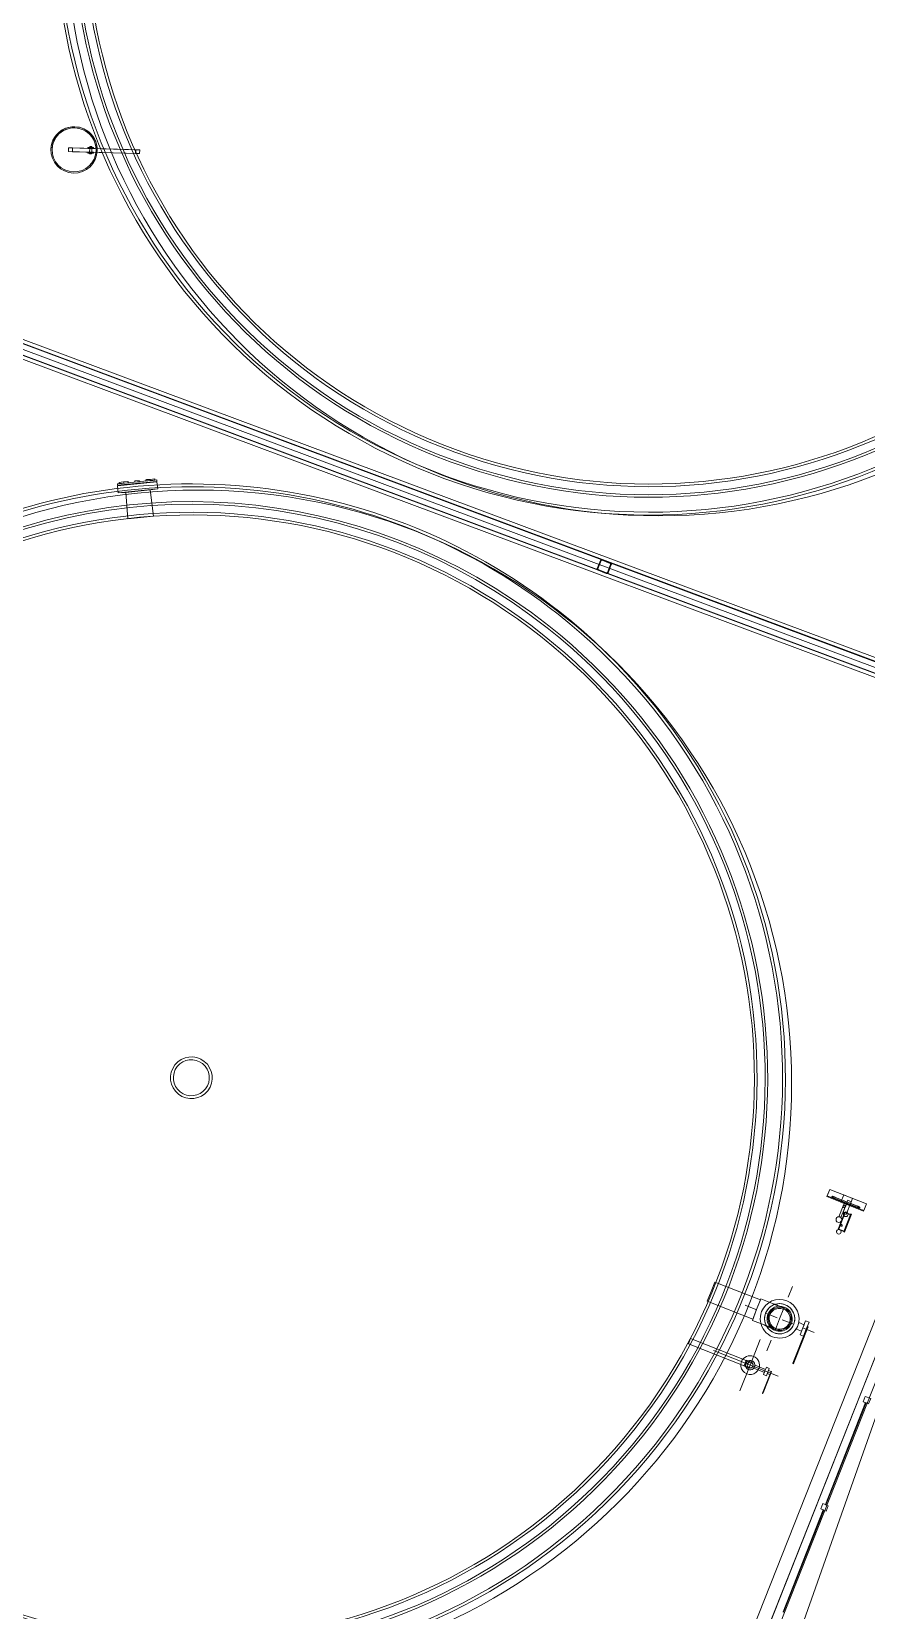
# Model space of a CAD drawing. Header units: metres. Extents: x -207 to 292, y -187 to 169.
# Drawn here: x -21.96 to -14.72, y -51.15 to -37.45 of the extents above; entities that cross this region are included whole.
import ezdxf

# ---------------------------------------------------------------- set-up
doc = ezdxf.new("R2010")
doc.units = ezdxf.units.M
doc.linetypes.add('Dash', pattern=[0.006, 0.003, -0.003])
for name, color, linetype, lineweight in [('A-GLAZ-CWMG', 7, 'Continuous', 9), ('C-TOPO', 7, 'Continuous', 9), ('C-TOPO-MINR', 7, 'Continuous', 9), ('CERCO INTERIOR', 7, 'Continuous', 9), ('EQUIPOS PIS', 7, 'Continuous', 9), ('P-PIPE', 7, 'Continuous', 9), ('P-PIPE-CNTR', 7, 'Continuous', 9), ('P-SANR-FIXT', 7, 'Continuous', 9), ('P-SANR-FIXT-HDLN', 7, 'Dash', 9), ('S-BEAM', 7, 'Continuous', 9), ('S-COLS', 7, 'Continuous', 9)]:
    doc.layers.add(name, color=color, linetype=linetype, lineweight=lineweight)
doc.layers.add('PR10-ARQ-PL-001-Emplazamiento-C-1_dwg', color=7, linetype='Continuous', lineweight=9, true_color=0x767676)

# ---------------------------------------------------------------- blocks, each defined once
blk = doc.blocks.new('M_Estanque-Terraza - M_Estanque-Terraza-2090154-PLANTA EMPLAZAMIENTO ACTUALIZADO')
at = {"layer": 'P-SANR-FIXT'}
for p, q in [((3.644, 3.699), (3.634, 3.691)), ((3.644, 3.699), (3.882, 3.453)), ((3.644, 3.699), (3.882, 3.453)), ((3.63, 3.597), (3.462, 3.441)), ((3.631, 3.688), (3.586, 3.645)), ((3.586, 3.645), (3.63, 3.597)), ((3.586, 3.645), (3.826, 3.397)), ((3.586, 3.645), (3.826, 3.397)), ((3.63, 3.597), (3.779, 3.443)), ((3.63, 3.597), (3.779, 3.443)), ((3.631, 3.688), (3.87, 3.441)), ((3.631, 3.688), (3.87, 3.441)), ((3.872, 3.444), (3.634, 3.691)), ((3.872, 3.444), (3.634, 3.691)), ((3.662, 3.696), (3.654, 3.689)), ((3.654, 3.689), (3.668, 3.674)), ((3.676, 3.682), (3.662, 3.696)), ((3.668, 3.674), (3.682, 3.66)), ((3.69, 3.668), (3.676, 3.682)), ((3.682, 3.66), (3.69, 3.668)), ((3.69, 3.668), (3.682, 3.66)), ((3.69, 3.668), (3.682, 3.66)), ((3.682, 3.66), (3.705, 3.635)), ((3.682, 3.66), (3.705, 3.635)), ((3.686, 3.656), (3.709, 3.631)), ((3.686, 3.656), (3.709, 3.631)), ((3.713, 3.643), (3.69, 3.668)), ((3.713, 3.643), (3.69, 3.668)), ((3.717, 3.639), (3.694, 3.663)), ((3.717, 3.639), (3.694, 3.663)), ((3.709, 3.631), (3.717, 3.639)), ((3.709, 3.631), (3.717, 3.639)), ((3.757, 3.598), (3.749, 3.591)), ((3.757, 3.598), (3.749, 3.591)), ((3.749, 3.591), (3.776, 3.562)), ((3.749, 3.591), (3.776, 3.562)), ((3.749, 3.591), (3.776, 3.562)), ((3.749, 3.591), (3.776, 3.562)), ((3.784, 3.569), (3.757, 3.598)), ((3.784, 3.569), (3.757, 3.598)), ((3.784, 3.569), (3.757, 3.598)), ((3.784, 3.569), (3.757, 3.598)), ((3.776, 3.562), (3.784, 3.569)), ((3.776, 3.562), (3.784, 3.569)), ((3.541, 3.362), (3.462, 3.441)), ((3.462, 3.441), (3.617, 3.281)), ((3.462, 3.441), (3.617, 3.281)), ((3.617, 3.281), (3.779, 3.443)), ((3.779, 3.443), (3.826, 3.397)), ((3.824, 3.529), (3.816, 3.521)), ((3.824, 3.529), (3.816, 3.521)), ((3.816, 3.521), (3.839, 3.497)), ((3.816, 3.521), (3.839, 3.497)), ((3.82, 3.517), (3.843, 3.492)), ((3.82, 3.517), (3.843, 3.492)), ((3.847, 3.504), (3.824, 3.529)), ((3.847, 3.504), (3.824, 3.529)), ((3.826, 3.397), (3.87, 3.441)), ((3.851, 3.5), (3.828, 3.525)), ((3.851, 3.5), (3.828, 3.525)), ((3.851, 3.5), (3.843, 3.492)), ((3.843, 3.492), (3.851, 3.5)), ((3.843, 3.492), (3.851, 3.5)), ((3.843, 3.492), (3.857, 3.478)), ((3.865, 3.486), (3.851, 3.5)), ((3.857, 3.478), (3.871, 3.464)), ((3.879, 3.471), (3.865, 3.486)), ((3.871, 3.464), (3.879, 3.471)), ((3.872, 3.444), (3.882, 3.453)), ((3.617, 3.281), (3.541, 3.362))]:
    blk.add_line(p, q, dxfattribs=at)
for radius, start, end in [(5.152, 0, 136.1362), (5.152, 0, 136.1362), (5.127, 0, 136.1195), (5.127, 0, 136.1195), (4.998, 0, 136.0307), (4.976, 360, 136.0144), (4.906, 0, 180), (4.883, 0, 180), (0.181, 360, 180), (0.181, 0, 180), (0.156, 0, 180), (0.156, 0, 180), (5.152, 180, 360), (5.152, 180, 360), (5.127, 180, 0), (5.127, 180, 0), (4.998, 180, 0), (4.976, 180, 0), (4.906, 180, 360), (4.883, 180, 360), (0.181, 180, 360), (0.181, 180, 0), (0.156, 180, 0), (0.156, 180, 0)]:
    blk.add_arc((0, 0), radius, start, end, dxfattribs=at)
blk = doc.blocks.new('Circular Mullion - 5mm-2127248-PLANTA EMPLAZAMIENTO ACTUALIZADO')
at = {"layer": 'A-GLAZ-CWMG'}
for p, q in [((-107.648, -45.397), (-107.997, -46.28)), ((-107.646, -45.398), (-107.995, -46.281)), ((-107.995, -46.281), (-107.646, -45.398)), ((-107.993, -46.282), (-107.643, -45.399)), ((-107.646, -45.398), (-107.648, -45.397)), ((-107.643, -45.399), (-107.646, -45.398)), ((-107.997, -46.28), (-107.995, -46.281)), ((-107.995, -46.281), (-107.993, -46.282))]:
    blk.add_line(p, q, dxfattribs=at)
blk = doc.blocks.new('Rectangular Mullion - 50 x 50 mm-2128568-PLANTA EMPLAZAMIENTO ACTUALIZADO')
at = {"layer": 'A-GLAZ-CWMG'}
for p, q in [((0.025, 0.025), (-0.025, 0.025)), ((-0.025, 0.025), (-0.025, -0.025)), ((0.025, -0.025), (0.025, 0.025)), ((-0.025, -0.025), (0.025, -0.025))]:
    blk.add_line(p, q, dxfattribs=at)
blk = doc.blocks.new('Rectangular Mullion - 50 x 50 mm-2128569-PLANTA EMPLAZAMIENTO ACTUALIZADO')
at = {"layer": 'A-GLAZ-CWMG'}
for p, q in [((-0.025, -0.025), (-0.025, 0.025)), ((-0.025, 0.025), (0.025, 0.025)), ((0.025, 0.025), (0.025, -0.025)), ((0.025, -0.025), (-0.025, -0.025))]:
    blk.add_line(p, q, dxfattribs=at)
blk = doc.blocks.new('M_Tuberia Exterior 01 - M_Tuberia Exterior 01-2160598-PLANTA EMPLAZAMIENTO ACTUALIZADO')
at = {"layer": 'P-SANR-FIXT'}
for p, q in [((-0.013, 0.016), (-0.049, 0.016)), ((-0.049, 0.016), (-0.049, -0.016)), ((-0.049, 0.016), (0.534, 0.016)), ((-0.013, -0.016), (-0.013, 0.016)), ((0.569, 0.016), (-0.013, 0.016)), ((0.119, 0.016), (0.119, 0.025)), ((0.119, 0.025), (0.169, 0.025)), ((0.169, 0.025), (0.119, 0.025)), ((0.119, 0.025), (0.119, 0.016)), ((0.169, 0.016), (0.119, 0.016)), ((0.119, 0.016), (0.169, 0.016)), ((0.135, 0.034), (0.135, 0.025)), ((0.153, 0.034), (0.135, 0.034)), ((0.153, 0.034), (0.135, 0.034)), ((0.153, 0.025), (0.135, 0.025)), ((0.153, 0.025), (0.135, 0.025)), ((0.135, 0.016), (0.135, -0.016)), ((0.135, 0.016), (0.153, 0.016)), ((0.135, 0.016), (0.153, 0.016)), ((0.153, 0.025), (0.153, 0.034)), ((0.153, -0.016), (0.153, 0.016)), ((0.169, 0.025), (0.169, 0.016)), ((0.169, 0.016), (0.169, 0.025)), ((0.534, -0.016), (0.534, 0.016)), ((0.534, 0.016), (0.569, 0.016)), ((0.569, 0.016), (0.569, -0.016)), ((-0.049, -0.016), (-0.013, -0.016)), ((-0.049, -0.016), (0.534, -0.016)), ((-0.013, -0.016), (0.569, -0.016)), ((0.119, -0.016), (0.169, -0.016)), ((0.119, -0.025), (0.119, -0.016)), ((0.119, -0.016), (0.119, -0.025)), ((0.169, -0.016), (0.119, -0.016)), ((0.169, -0.025), (0.119, -0.025)), ((0.119, -0.025), (0.169, -0.025)), ((0.153, -0.016), (0.135, -0.016)), ((0.153, -0.016), (0.135, -0.016)), ((0.135, -0.025), (0.135, -0.031)), ((0.135, -0.025), (0.153, -0.025)), ((0.135, -0.025), (0.153, -0.025)), ((0.135, -0.031), (0.153, -0.031)), ((0.135, -0.031), (0.153, -0.031)), ((0.153, -0.031), (0.153, -0.025)), ((0.169, -0.016), (0.169, -0.025)), ((0.169, -0.025), (0.169, -0.016)), ((0.569, -0.016), (0.534, -0.016))]:
    blk.add_line(p, q, dxfattribs=at)
for radius, start, end in [(0.201, 0, 180), (0.201, 360, 180), (0.191, 360, 180), (0.191, 0, 180), (0.201, 180, 0), (0.201, 180, 360), (0.191, 180, 360), (0.191, 180, 0)]:
    blk.add_arc((0, 0), radius, start, end, dxfattribs=at)
blk = doc.blocks.new('M_Tuberia Alimentación-01 - M_Tuberia Alimentación-01-2152466-PLANTA EMPLAZAMIENTO ACTUALIZADO')
at = {"layer": 'P-SANR-FIXT'}
for p, q in [((-0.248, 0.32), (-0.255, 0.32)), ((-0.255, 0.32), (-0.255, 0.296)), ((-0.255, 0.012), (-0.255, 0.317)), ((-0.248, 0.317), (-0.255, 0.317)), ((-0.255, 0.296), (-0.255, -0.02)), ((-0.248, 0.296), (-0.248, 0.32)), ((-0.248, 0.317), (-0.248, 0.012)), ((-0.248, -0.02), (-0.248, 0.296)), ((-0.255, 0.012), (-0.255, -0.025)), ((-0.255, 0.012), (-0.248, 0.012)), ((-0.216, 0.065), (-0.248, 0.065)), ((-0.248, 0), (-0.248, 0.065)), ((-0.248, -0.025), (-0.248, 0.012)), ((-0.248, -0.065), (-0.248, 0)), ((-0.216, 0.065), (-0.216, 0)), ((-0.168, 0.03), (-0.216, 0.03)), ((-0.216, 0), (-0.216, 0.03)), ((-0.216, 0), (-0.216, -0.065)), ((-0.168, 0.03), (-0.168, 0)), ((-0.168, 0), (-0.168, -0.03)), ((0.215, 0.1), (0.106, 0.1)), ((0.215, 0), (0.215, 0.1)), ((0.639, 0.09), (0.215, 0.09)), ((0.215, 0), (0.215, 0.09)), ((0.215, -0.1), (0.215, 0)), ((0.215, -0.09), (0.215, 0)), ((0.639, 0.09), (0.639, 0)), ((0.639, 0), (0.639, -0.09)), ((-0.255, -0.02), (-0.248, -0.02)), ((-0.255, -0.025), (-0.248, -0.025)), ((-0.248, -0.065), (-0.216, -0.065)), ((-0.216, -0.03), (-0.216, 0)), ((-0.216, -0.03), (-0.168, -0.03)), ((0.106, -0.1), (0.215, -0.1)), ((0.215, -0.09), (0.639, -0.09))]:
    blk.add_line(p, q, dxfattribs=at)
at = {"layer": 'P-SANR-FIXT', "flags": 128}
for points in [[(0.106, 0.1), (0.102, 0.1), (0.097, 0.1), (0.093, 0.1), (0.089, 0.1), (0.085, 0.1), (0.081, 0.1), (0.077, 0.1), (0.073, 0.1), (0.069, 0.1), (0.065, 0.1), (0.061, 0.1), (0.057, 0.1), (0.053, 0.1), (0.05, 0.1), (0.046, 0.1), (0.043, 0.1), (0.039, 0.1), (0.036, 0.1), (0.033, 0.1), (0.03, 0.1), (0.027, 0.1), (0.024, 0.1), (0.022, 0.1), (0.019, 0.1), (0.017, 0.1), (0.015, 0.1), (0.012, 0.1), (0.011, 0.1), (0.009, 0.1), (0.007, 0.1), (0.006, 0.1), (0.004, 0.1), (0.003, 0.1), (0.002, 0.1), (0.002, 0.1), (0.001, 0.1), (0, 0.1), (0, 0.1), (0, 0.1)], [(0, -0.1), (0, -0.1), (0, -0.1), (0.001, -0.1), (0.001, -0.1), (0.002, -0.1), (0.003, -0.1), (0.004, -0.1), (0.005, -0.1), (0.007, -0.1), (0.008, -0.1), (0.01, -0.1), (0.012, -0.1), (0.014, -0.1), (0.016, -0.1), (0.018, -0.1), (0.021, -0.1), (0.024, -0.1), (0.026, -0.1), (0.029, -0.1), (0.032, -0.1), (0.035, -0.1), (0.038, -0.1), (0.042, -0.1), (0.045, -0.1), (0.049, -0.1), (0.052, -0.1), (0.056, -0.1), (0.06, -0.1), (0.064, -0.1), (0.068, -0.1), (0.071, -0.1), (0.076, -0.1), (0.08, -0.1), (0.084, -0.1), (0.088, -0.1), (0.092, -0.1), (0.096, -0.1), (0.101, -0.1), (0.105, -0.1), (0.106, -0.1)]]:
    blk.add_lwpolyline(points, dxfattribs=at)
at = {"layer": 'P-SANR-FIXT'}
for radius, start, end in [(0.168, 360, 180), (0.168, 360, 180), (0.168, 360, 180), (0.168, 360, 180), (0.168, 360, 180), (0.168, 360, 180), (0.168, 180, 360), (0.168, 180, 360), (0.168, 180, 360), (0.168, 180, 360), (0.168, 180, 360), (0.168, 180, 360), (0.131, 0, 180), (0.131, 360, 180), (0.131, 360, 180), (0.131, 360, 180), (0.131, 180, 0), (0.131, 180, 360), (0.131, 180, 360), (0.131, 180, 360), (0.109, 360, 180), (0.109, 360, 180), (0.109, 360, 180), (0.109, 360, 180), (0.109, 180, 360), (0.109, 180, 360), (0.109, 180, 360), (0.109, 180, 360), (0.1, 0, 180), (0.1, 180, 0), (0.091, 0, 180), (0.091, 0, 180), (0.091, 0, 180), (0.091, 0, 180), (0.091, 180, 0), (0.091, 180, 0), (0.091, 180, 0), (0.091, 180, 0)]:
    blk.add_arc((0, 0), radius, start, end, dxfattribs=at)
at = {"layer": 'P-SANR-FIXT-HDLN'}
for p, q in [((0, 0), (0, 0.301)), ((-0.322, 0), (0, 0)), ((0.322, 0), (0, 0)), ((0, 0), (0, -0.301))]:
    blk.add_line(p, q, dxfattribs=at)
blk = doc.blocks.new('M_Tuberia Alimentación-02 - M_Tuberia Alimentación-02-2155587-PLANTA EMPLAZAMIENTO ACTUALIZADO')
at = {"layer": 'P-SANR-FIXT'}
for p, q in [((-0.19, 0.19), (-0.193, 0.19)), ((-0.193, 0.19), (-0.193, 0.186)), ((-0.193, 0.19), (-0.193, 0.183)), ((-0.193, 0), (-0.193, 0.186)), ((-0.193, 0.183), (-0.193, -0.006)), ((-0.193, 0.183), (-0.19, 0.183)), ((-0.19, 0.183), (-0.19, 0.19)), ((-0.19, 0.186), (-0.19, 0.19)), ((-0.19, 0.186), (-0.19, 0)), ((-0.19, -0.006), (-0.19, 0.183)), ((0, 0), (0, 0.239)), ((-0.193, 0), (-0.193, -0.014)), ((-0.193, 0), (-0.19, 0)), ((-0.165, 0.014), (-0.19, 0.014)), ((-0.19, 0.014), (-0.19, 0)), ((-0.19, -0.014), (-0.19, 0)), ((-0.19, 0), (-0.19, -0.014)), ((-0.138, 0.034), (-0.165, 0.034)), ((-0.165, 0), (-0.165, 0.034)), ((-0.165, 0), (-0.165, 0.014)), ((-0.165, -0.014), (-0.165, 0)), ((-0.165, -0.034), (-0.165, 0)), ((-0.138, 0), (-0.138, 0.034)), ((-0.041, 0.014), (-0.138, 0.014)), ((-0.138, 0), (-0.138, 0.014)), ((-0.138, -0.034), (-0.138, 0)), ((-0.138, -0.014), (-0.138, 0)), ((-0.041, 0), (-0.041, 0.014)), ((-0.041, -0.014), (-0.041, 0)), ((0.047, 0.026), (0.042, 0.026)), ((0.047, 0), (0.047, 0.026)), ((0.566, 0.025), (0.047, 0.025)), ((0.047, 0), (0.047, 0.025)), ((0.047, -0.026), (0.047, 0)), ((0.566, 0), (0.566, 0.025)), ((-0.262, 0), (0.341, 0)), ((-0.193, -0.006), (-0.19, -0.006)), ((-0.193, -0.014), (-0.19, -0.014)), ((-0.19, -0.014), (-0.165, -0.014)), ((-0.165, -0.034), (-0.138, -0.034)), ((-0.138, -0.014), (-0.041, -0.014)), ((0, 0), (0, -0.239)), ((0.042, -0.026), (0.047, -0.026)), ((0.047, -0.025), (0.047, 0)), ((0.047, -0.025), (0.566, -0.025)), ((0.566, -0.025), (0.566, 0))]:
    blk.add_line(p, q, dxfattribs=at)
at = {"layer": 'P-SANR-FIXT', "flags": 128}
for points in [[(0.042, 0.026), (0.04, 0.026), (0.039, 0.026), (0.037, 0.026), (0.035, 0.026), (0.034, 0.026), (0.032, 0.026), (0.03, 0.026), (0.029, 0.026), (0.027, 0.026), (0.026, 0.026), (0.024, 0.026), (0.023, 0.026), (0.021, 0.026), (0.02, 0.026), (0.018, 0.026), (0.017, 0.026), (0.016, 0.026), (0.014, 0.026), (0.013, 0.026), (0.012, 0.026), (0.011, 0.026), (0.01, 0.026), (0.009, 0.026), (0.008, 0.026), (0.007, 0.026), (0.006, 0.026), (0.005, 0.026), (0.004, 0.026), (0.004, 0.026), (0.003, 0.026), (0.002, 0.026), (0.002, 0.026), (0.001, 0.026), (0.001, 0.026), (0.001, 0.026), (0, 0.026), (0, 0.026), (0, 0.026), (0, 0.026)], [(0, -0.026), (0, -0.026), (0, -0.026), (0, -0.026), (0.001, -0.026), (0.001, -0.026), (0.001, -0.026), (0.002, -0.026), (0.002, -0.026), (0.003, -0.026), (0.003, -0.026), (0.004, -0.026), (0.005, -0.026), (0.006, -0.026), (0.006, -0.026), (0.007, -0.026), (0.008, -0.026), (0.009, -0.026), (0.01, -0.026), (0.012, -0.026), (0.013, -0.026), (0.014, -0.026), (0.015, -0.026), (0.017, -0.026), (0.018, -0.026), (0.019, -0.026), (0.021, -0.026), (0.022, -0.026), (0.024, -0.026), (0.025, -0.026), (0.027, -0.026), (0.028, -0.026), (0.03, -0.026), (0.032, -0.026), (0.033, -0.026), (0.035, -0.026), (0.037, -0.026), (0.038, -0.026), (0.04, -0.026), (0.042, -0.026), (0.042, -0.026)]]:
    blk.add_lwpolyline(points, dxfattribs=at)
at = {"layer": 'P-SANR-FIXT'}
for radius, start, end in [(0.0814, 360, 180), (0.0814, 360, 180), (0.0814, 360, 180), (0.0814, 360, 180), (0.0814, 180, 360), (0.0814, 180, 360), (0.0814, 180, 360), (0.0814, 180, 360), (0.0411, 0, 180), (0.0411, 360, 180), (0.0411, 360, 180), (0.0411, 360, 180), (0.0411, 360, 180), (0.0411, 360, 180), (0.0411, 180, 0), (0.0411, 180, 360), (0.0411, 180, 360), (0.0411, 180, 360), (0.0411, 180, 360), (0.0411, 180, 360), (0.0264, 0, 180), (0.0264, 180, 0), (0.025, 0, 180), (0.025, 360, 180), (0.025, 180, 0), (0.025, 180, 360)]:
    blk.add_arc((0, 0), radius, start, end, dxfattribs=at)
blk = doc.blocks.new('M_Tuberia Control-01 - M_Tuberia Control-01-2159111-PLANTA EMPLAZAMIENTO ACTUALIZADO')
at = {"layer": 'P-SANR-FIXT'}
for p, q in [((0.153, 0.171), (0.148, 0.171)), ((0.148, 0.171), (0.214, 0.171)), ((0.148, 0.171), (0.148, -0.171)), ((0.148, 0.171), (0.148, -0.171)), ((0.214, 0.171), (0.153, 0.171)), ((0.153, 0.171), (0.153, -0.171)), ((0.153, 0.171), (0.153, -0.171)), ((0.214, -0.171), (0.214, 0.171)), ((0.214, 0.171), (0.214, -0.171)), ((0.124, 0.01), (0.023, 0.01)), ((0.124, 0.01), (0.023, 0.01)), ((0.148, 0.009), (0.129, 0.009)), ((0.214, 0.04), (0.148, 0.04)), ((0.148, 0.04), (0.214, 0.04)), ((0.148, 0.04), (0.148, -0.042)), ((0.148, 0.04), (0.148, -0.042)), ((0.148, -0.001), (0.148, 0.009)), ((0.157, 0.123), (0.157, -0.122)), ((0.157, 0.099), (0.157, -0.099)), ((0.167, -0.122), (0.167, 0.123)), ((0.168, -0.099), (0.168, 0.099)), ((0.214, -0.042), (0.214, 0.04)), ((0.214, 0.04), (0.214, -0.042)), ((0.084, -0.078), (-0.084, -0.078)), ((-0.084, -0.078), (0.084, -0.078)), ((-0.084, -0.078), (-0.084, -0.084)), ((-0.084, -0.078), (-0.084, -0.084)), ((0.084, -0.084), (-0.084, -0.084)), ((-0.084, -0.084), (0.084, -0.084)), ((-0.079, -0.025), (0.079, -0.025)), ((0.079, -0.025), (-0.079, -0.025)), ((-0.079, -0.078), (-0.079, -0.025)), ((-0.079, -0.025), (-0.079, -0.078)), ((-0.079, -0.078), (0.079, -0.078)), ((0.079, -0.078), (-0.079, -0.078)), ((-0.077, -0.029), (0.077, -0.029)), ((0.077, -0.029), (-0.077, -0.029)), ((-0.077, -0.029), (-0.077, -0.078)), ((-0.077, -0.078), (-0.077, -0.029)), ((0.077, -0.078), (-0.077, -0.078)), ((-0.077, -0.078), (0.077, -0.078)), ((0.023, -0.01), (0.124, -0.01)), ((0.023, -0.01), (0.124, -0.01)), ((0.184, -0.01), (0.065, -0.01)), ((0.065, -0.01), (0.184, -0.01)), ((0.065, -0.01), (0.065, -0.042)), ((0.065, -0.01), (0.065, -0.042)), ((0.184, -0.042), (0.065, -0.042)), ((0.065, -0.042), (0.184, -0.042)), ((0.077, -0.078), (0.077, -0.029)), ((0.077, -0.078), (0.077, -0.029)), ((0.079, -0.025), (0.079, -0.078)), ((0.079, -0.025), (0.079, -0.078)), ((0.084, -0.084), (0.084, -0.078)), ((0.084, -0.078), (0.084, -0.084)), ((0.124, -0.01), (0.124, -0.011)), ((0.124, -0.011), (0.148, -0.011)), ((0.148, -0.011), (0.148, -0.001)), ((0.214, -0.042), (0.148, -0.042)), ((0.148, -0.042), (0.214, -0.042)), ((0.184, -0.042), (0.184, -0.01)), ((0.184, -0.01), (0.184, -0.042)), ((0.214, -0.171), (0.148, -0.171)), ((0.148, -0.171), (0.153, -0.171)), ((0.153, -0.171), (0.214, -0.171))]:
    blk.add_line(p, q, dxfattribs=at)
at = {"layer": 'P-SANR-FIXT', "flags": 128}
for points in [[(0.157, 0.124), (0.157, 0.124), (0.157, 0.124), (0.157, 0.124), (0.157, 0.124), (0.157, 0.124), (0.157, 0.124), (0.157, 0.123), (0.157, 0.123), (0.157, 0.123), (0.157, 0.122), (0.157, 0.122), (0.157, 0.121), (0.157, 0.121), (0.157, 0.12), (0.157, 0.12), (0.157, 0.119), (0.157, 0.119), (0.157, 0.118), (0.157, 0.117), (0.157, 0.117), (0.157, 0.116), (0.157, 0.115), (0.157, 0.114), (0.157, 0.114), (0.157, 0.113), (0.157, 0.112), (0.157, 0.111), (0.157, 0.11), (0.157, 0.109), (0.157, 0.108), (0.157, 0.107), (0.157, 0.106), (0.157, 0.105), (0.157, 0.105), (0.157, 0.104), (0.157, 0.103), (0.157, 0.102), (0.157, 0.101), (0.157, 0.1), (0.157, 0.099)], [(0.168, 0.099), (0.168, 0.1), (0.168, 0.101), (0.168, 0.102), (0.168, 0.103), (0.168, 0.104), (0.168, 0.105), (0.168, 0.106), (0.168, 0.107), (0.168, 0.108), (0.168, 0.109), (0.168, 0.11), (0.168, 0.111), (0.168, 0.112), (0.168, 0.113), (0.168, 0.113), (0.168, 0.114), (0.168, 0.115), (0.168, 0.116), (0.168, 0.116), (0.168, 0.117), (0.168, 0.118), (0.168, 0.119), (0.168, 0.119), (0.168, 0.12), (0.168, 0.12), (0.168, 0.121), (0.168, 0.121), (0.168, 0.122), (0.168, 0.122), (0.168, 0.123), (0.168, 0.123), (0.168, 0.123), (0.168, 0.123), (0.168, 0.124), (0.168, 0.124), (0.168, 0.124), (0.168, 0.124), (0.168, 0.124), (0.168, 0.124)], [(0.157, -0.099), (0.157, -0.1), (0.157, -0.101), (0.157, -0.102), (0.157, -0.103), (0.157, -0.104), (0.157, -0.105), (0.157, -0.106), (0.157, -0.107), (0.157, -0.108), (0.157, -0.109), (0.157, -0.11), (0.157, -0.111), (0.157, -0.111), (0.157, -0.112), (0.157, -0.113), (0.157, -0.114), (0.157, -0.115), (0.157, -0.115), (0.157, -0.116), (0.157, -0.117), (0.157, -0.118), (0.157, -0.118), (0.157, -0.119), (0.157, -0.119), (0.157, -0.12), (0.157, -0.121), (0.157, -0.121), (0.157, -0.122), (0.157, -0.122), (0.157, -0.122), (0.157, -0.123), (0.157, -0.123), (0.157, -0.123), (0.157, -0.123), (0.157, -0.124), (0.157, -0.124), (0.157, -0.124), (0.157, -0.124), (0.157, -0.124)], [(0.168, -0.124), (0.168, -0.124), (0.168, -0.124), (0.168, -0.124), (0.168, -0.124), (0.168, -0.124), (0.168, -0.123), (0.168, -0.123), (0.168, -0.123), (0.168, -0.122), (0.168, -0.122), (0.168, -0.122), (0.168, -0.121), (0.168, -0.121), (0.168, -0.12), (0.168, -0.12), (0.168, -0.119), (0.168, -0.118), (0.168, -0.118), (0.168, -0.117), (0.168, -0.116), (0.168, -0.116), (0.168, -0.115), (0.168, -0.114), (0.168, -0.113), (0.168, -0.113), (0.168, -0.112), (0.168, -0.111), (0.168, -0.11), (0.168, -0.109), (0.168, -0.108), (0.168, -0.107), (0.168, -0.106), (0.168, -0.105), (0.168, -0.104), (0.168, -0.103), (0.168, -0.102), (0.168, -0.101), (0.168, -0.1), (0.168, -0.099), (0.168, -0.099)]]:
    blk.add_lwpolyline(points, dxfattribs=at)
at = {"layer": 'P-SANR-FIXT'}
for centre, radius, start, end in [((0, 0), 0.025, 360, 180), ((0, 0), 0.025, 0, 180), ((0, 0), 0.025, 180, 360), ((0.124, 0), 0.01, 360, 180), ((0.124, 0), 0.01, 0, 180), ((0.124, 0), 0.01, 180, 360), ((0.124, 0), 0.01, 180, 360), ((0.163, 0.124), 0.00518, 90, 270), ((0.163, 0.124), 0.00518, 270, 90), ((-0.099, -0.038), 0.02, 0, 180), ((-0.099, -0.038), 0.02, 0, 180), ((-0.099, -0.038), 0.02, 180, 0), ((-0.099, -0.038), 0.02, 180, 360), ((-0.039, -0.038), 0.0075, 360, 180), ((-0.039, -0.038), 0.0075, 0, 180), ((-0.039, -0.038), 0.0075, 180, 360), ((-0.039, -0.038), 0.0075, 180, 360), ((0, 0), 0.025, 180, 360), ((0.065, -0.038), 0.02, 360, 180), ((0.065, -0.038), 0.02, 0, 180), ((0.065, -0.038), 0.02, 180, 360), ((0.065, -0.038), 0.02, 180, 360), ((0.163, -0.124), 0.00518, 90, 270), ((0.163, -0.124), 0.00518, 270, 90)]:
    blk.add_arc(centre, radius, start, end, dxfattribs=at)
for points, knots in [([(0.025, 0), (0.025, 0.001), (0.025, 0.002), (0.025, 0.005), (0.024, 0.007), (0.023, 0.009), (0.023, 0.009), (0.023, 0.01), (0.023, 0.01), (0.023, 0.01), (0.023, 0.01)], [0, 0, 0, 0, 0.142857, 0.285714, 0.571429, 0.678571, 0.785714, 0.839286, 0.892857, 1, 1, 1, 1]), ([(0.023, 0.01), (0.023, 0.01), (0.023, 0.01), (0.023, 0.009), (0.024, 0.007), (0.025, 0.003), (0.025, 0.001), (0.025, 0)], [0, 0, 0, 0, 0.142857, 0.285714, 0.571429, 0.785714, 1, 1, 1, 1]), ([(0.025, 0), (0.025, 0.001), (0.025, 0.002), (0.025, 0.005), (0.024, 0.007), (0.023, 0.009), (0.023, 0.009), (0.023, 0.01), (0.023, 0.01), (0.023, 0.01), (0.023, 0.01)], [0, 0, 0, 0, 0.142857, 0.285714, 0.571429, 0.678571, 0.785714, 0.839286, 0.892857, 1, 1, 1, 1]), ([(0.023, 0.01), (0.023, 0.01), (0.023, 0.01), (0.023, 0.009), (0.024, 0.007), (0.025, 0.003), (0.025, 0.001), (0.025, 0)], [0, 0, 0, 0, 0.142857, 0.285714, 0.571429, 0.785714, 1, 1, 1, 1]), ([(0.114, 0), (0.114, 0), (0.114, 0.001), (0.115, 0.002), (0.115, 0.003), (0.115, 0.003), (0.115, 0.004), (0.115, 0.004), (0.116, 0.005), (0.116, 0.006), (0.116, 0.006), (0.117, 0.006), (0.117, 0.007), (0.117, 0.007), (0.118, 0.008), (0.119, 0.008), (0.119, 0.009), (0.12, 0.009), (0.121, 0.009), (0.122, 0.01), (0.124, 0.01), (0.124, 0.01)], [0, 0, 0, 0, 0.071429, 0.107143, 0.142857, 0.178571, 0.214286, 0.25, 0.285714, 0.321429, 0.357143, 0.392857, 0.428571, 0.464286, 0.5, 0.571429, 0.607143, 0.642857, 0.714286, 0.857143, 1, 1, 1, 1]), ([(0.124, 0.01), (0.124, 0.01), (0.122, 0.01), (0.121, 0.009), (0.12, 0.009), (0.119, 0.009), (0.119, 0.008), (0.118, 0.008), (0.118, 0.008), (0.117, 0.007), (0.117, 0.007), (0.117, 0.006), (0.116, 0.006), (0.116, 0.006), (0.116, 0.005), (0.115, 0.004), (0.115, 0.004), (0.115, 0.003), (0.115, 0.003), (0.115, 0.002), (0.114, 0.001), (0.114, 0), (0.114, 0)], [0, 0, 0, 0, 0.142857, 0.285714, 0.357143, 0.392857, 0.428571, 0.464286, 0.5, 0.535714, 0.571429, 0.607143, 0.642857, 0.678571, 0.714286, 0.75, 0.785714, 0.821429, 0.857143, 0.892857, 0.928571, 1, 1, 1, 1]), ([(0.114, 0), (0.114, 0), (0.114, 0.001), (0.115, 0.002), (0.115, 0.003), (0.115, 0.003), (0.115, 0.004), (0.115, 0.004), (0.116, 0.005), (0.116, 0.006), (0.116, 0.006), (0.117, 0.006), (0.117, 0.007), (0.117, 0.007), (0.118, 0.008), (0.119, 0.008), (0.119, 0.009), (0.12, 0.009), (0.121, 0.009), (0.122, 0.01), (0.124, 0.01), (0.124, 0.01)], [0, 0, 0, 0, 0.071429, 0.107143, 0.142857, 0.178571, 0.214286, 0.25, 0.285714, 0.321429, 0.357143, 0.392857, 0.428571, 0.464286, 0.5, 0.571429, 0.607143, 0.642857, 0.714286, 0.857143, 1, 1, 1, 1]), ([(0.124, 0.01), (0.124, 0.01), (0.122, 0.01), (0.121, 0.009), (0.12, 0.009), (0.119, 0.009), (0.119, 0.008), (0.118, 0.008), (0.118, 0.008), (0.117, 0.007), (0.117, 0.007), (0.117, 0.006), (0.116, 0.006), (0.116, 0.006), (0.116, 0.005), (0.115, 0.004), (0.115, 0.004), (0.115, 0.003), (0.115, 0.003), (0.115, 0.002), (0.114, 0.001), (0.114, 0), (0.114, 0)], [0, 0, 0, 0, 0.142857, 0.285714, 0.357143, 0.392857, 0.428571, 0.464286, 0.5, 0.535714, 0.571429, 0.607143, 0.642857, 0.678571, 0.714286, 0.75, 0.785714, 0.821429, 0.857143, 0.892857, 0.928571, 1, 1, 1, 1]), ([(0.124, -0.01), (0.124, -0.01), (0.122, -0.01), (0.121, -0.009), (0.12, -0.009), (0.119, -0.009), (0.119, -0.008), (0.118, -0.008), (0.118, -0.008), (0.117, -0.007), (0.117, -0.007), (0.117, -0.006), (0.116, -0.006), (0.116, -0.006), (0.116, -0.005), (0.115, -0.004), (0.115, -0.004), (0.115, -0.003), (0.115, -0.003), (0.115, -0.002), (0.114, -0.001), (0.114, 0), (0.114, 0)], [0, 0, 0, 0, 0.142857, 0.285714, 0.357143, 0.392857, 0.428571, 0.464286, 0.5, 0.535714, 0.571429, 0.607143, 0.642857, 0.678571, 0.714286, 0.75, 0.785714, 0.821429, 0.857143, 0.892857, 0.928571, 1, 1, 1, 1]), ([(0.114, 0), (0.114, 0), (0.114, -0.001), (0.115, -0.002), (0.115, -0.003), (0.115, -0.003), (0.115, -0.004), (0.115, -0.004), (0.116, -0.005), (0.116, -0.006), (0.116, -0.006), (0.117, -0.006), (0.117, -0.007), (0.117, -0.007), (0.118, -0.008), (0.119, -0.008), (0.119, -0.009), (0.12, -0.009), (0.121, -0.009), (0.122, -0.01), (0.124, -0.01), (0.124, -0.01)], [0, 0, 0, 0, 0.071429, 0.107143, 0.142857, 0.178571, 0.214286, 0.25, 0.285714, 0.321429, 0.357143, 0.392857, 0.428571, 0.464286, 0.5, 0.571429, 0.607143, 0.642857, 0.714286, 0.857143, 1, 1, 1, 1]), ([(0.114, 0), (0.114, 0), (0.114, -0.001), (0.115, -0.002), (0.115, -0.003), (0.115, -0.003), (0.115, -0.004), (0.115, -0.004), (0.116, -0.005), (0.116, -0.006), (0.116, -0.006), (0.117, -0.006), (0.117, -0.007), (0.117, -0.007), (0.118, -0.008), (0.119, -0.008), (0.119, -0.009), (0.12, -0.009), (0.121, -0.009), (0.122, -0.01), (0.124, -0.01), (0.124, -0.01)], [0, 0, 0, 0, 0.071429, 0.107143, 0.142857, 0.178571, 0.214286, 0.25, 0.285714, 0.321429, 0.357143, 0.392857, 0.428571, 0.464286, 0.5, 0.571429, 0.607143, 0.642857, 0.714286, 0.857143, 1, 1, 1, 1]), ([(0.124, -0.01), (0.124, -0.01), (0.122, -0.01), (0.121, -0.009), (0.12, -0.009), (0.119, -0.009), (0.119, -0.008), (0.118, -0.008), (0.118, -0.008), (0.117, -0.007), (0.117, -0.007), (0.117, -0.006), (0.116, -0.006), (0.116, -0.006), (0.116, -0.005), (0.115, -0.004), (0.115, -0.004), (0.115, -0.003), (0.115, -0.003), (0.115, -0.002), (0.114, -0.001), (0.114, 0), (0.114, 0)], [0, 0, 0, 0, 0.142857, 0.285714, 0.357143, 0.392857, 0.428571, 0.464286, 0.5, 0.535714, 0.571429, 0.607143, 0.642857, 0.678571, 0.714286, 0.75, 0.785714, 0.821429, 0.857143, 0.892857, 0.928571, 1, 1, 1, 1]), ([(0.134, 0), (0.134, 0.001), (0.134, 0.001), (0.134, 0.003), (0.134, 0.004), (0.133, 0.005), (0.132, 0.006), (0.132, 0.007), (0.131, 0.007), (0.131, 0.008), (0.131, 0.008), (0.131, 0.008), (0.13, 0.008), (0.13, 0.008), (0.13, 0.009), (0.129, 0.009), (0.129, 0.009), (0.129, 0.009), (0.129, 0.009), (0.129, 0.009), (0.129, 0.009), (0.129, 0.009), (0.129, 0.009), (0.129, 0.009), (0.13, 0.009), (0.13, 0.008), (0.13, 0.008), (0.131, 0.008), (0.131, 0.008), (0.131, 0.008), (0.131, 0.007), (0.132, 0.007), (0.132, 0.006), (0.133, 0.005), (0.134, 0.004), (0.134, 0.003), (0.134, 0.001), (0.134, 0.001), (0.134, 0)], [0, 0, 0, 0, 0.055556, 0.083333, 0.111111, 0.166667, 0.222222, 0.277778, 0.305556, 0.319444, 0.333333, 0.347222, 0.361111, 0.388889, 0.416667, 0.430556, 0.444444, 0.458333, 0.472222, 0.5, 0.527778, 0.541667, 0.555556, 0.569444, 0.583333, 0.611111, 0.638889, 0.652778, 0.666667, 0.680556, 0.694444, 0.722222, 0.777778, 0.833333, 0.888889, 0.916667, 0.944444, 1, 1, 1, 1]), ([(0.163, 0.119), (0.162, 0.119), (0.162, 0.119), (0.161, 0.119), (0.161, 0.119), (0.16, 0.12), (0.16, 0.12), (0.159, 0.12), (0.159, 0.12), (0.159, 0.121), (0.159, 0.121), (0.158, 0.121), (0.158, 0.121), (0.158, 0.121), (0.158, 0.122), (0.158, 0.122), (0.158, 0.122), (0.158, 0.122), (0.158, 0.123), (0.158, 0.123), (0.158, 0.123), (0.158, 0.123), (0.158, 0.123), (0.158, 0.123), (0.158, 0.123), (0.158, 0.123), (0.158, 0.123), (0.158, 0.122), (0.158, 0.122), (0.158, 0.122), (0.158, 0.122), (0.158, 0.121), (0.158, 0.121), (0.158, 0.121), (0.159, 0.121), (0.159, 0.121), (0.159, 0.12), (0.159, 0.12), (0.16, 0.12), (0.16, 0.12), (0.161, 0.119), (0.161, 0.119), (0.162, 0.119), (0.162, 0.119), (0.163, 0.119)], [0, 0, 0, 0, 0.055556, 0.083333, 0.111111, 0.138889, 0.166667, 0.194444, 0.222222, 0.25, 0.277778, 0.305556, 0.319444, 0.333333, 0.347222, 0.361111, 0.388889, 0.416667, 0.430556, 0.444444, 0.458333, 0.472222, 0.5, 0.527778, 0.541667, 0.555556, 0.569444, 0.583333, 0.611111, 0.638889, 0.652778, 0.666667, 0.680556, 0.694444, 0.722222, 0.75, 0.777778, 0.805556, 0.833333, 0.861111, 0.888889, 0.916667, 0.944444, 1, 1, 1, 1]), ([(0.163, 0.119), (0.163, 0.119), (0.163, 0.119), (0.164, 0.119), (0.164, 0.119), (0.165, 0.12), (0.165, 0.12), (0.166, 0.12), (0.166, 0.12), (0.166, 0.121), (0.166, 0.121), (0.167, 0.121), (0.167, 0.121), (0.167, 0.121), (0.167, 0.122), (0.167, 0.122), (0.167, 0.122), (0.167, 0.122), (0.167, 0.123), (0.167, 0.123), (0.167, 0.123), (0.167, 0.123), (0.167, 0.123), (0.167, 0.123), (0.167, 0.123), (0.167, 0.123), (0.167, 0.123), (0.167, 0.122), (0.167, 0.122), (0.167, 0.122), (0.167, 0.122), (0.167, 0.121), (0.167, 0.121), (0.167, 0.121), (0.166, 0.121), (0.166, 0.121), (0.166, 0.12), (0.166, 0.12), (0.165, 0.12), (0.165, 0.12), (0.164, 0.119), (0.164, 0.119), (0.163, 0.119), (0.163, 0.119), (0.163, 0.119)], [0, 0, 0, 0, 0.055556, 0.083333, 0.111111, 0.138889, 0.166667, 0.194444, 0.222222, 0.25, 0.277778, 0.305556, 0.319444, 0.333333, 0.347222, 0.361111, 0.388889, 0.416667, 0.430556, 0.444444, 0.458333, 0.472222, 0.5, 0.527778, 0.541667, 0.555556, 0.569444, 0.583333, 0.611111, 0.638889, 0.652778, 0.666667, 0.680556, 0.694444, 0.722222, 0.75, 0.777778, 0.805556, 0.833333, 0.861111, 0.888889, 0.916667, 0.944444, 1, 1, 1, 1]), ([(0.025, 0), (0.025, -0.001), (0.025, -0.002), (0.025, -0.005), (0.024, -0.007), (0.023, -0.009), (0.023, -0.009), (0.023, -0.01), (0.023, -0.01), (0.023, -0.01), (0.023, -0.01)], [0, 0, 0, 0, 0.142857, 0.285714, 0.571429, 0.678571, 0.785714, 0.839286, 0.892857, 1, 1, 1, 1]), ([(0.023, -0.01), (0.023, -0.01), (0.023, -0.01), (0.023, -0.009), (0.024, -0.007), (0.025, -0.003), (0.025, -0.001), (0.025, 0)], [0, 0, 0, 0, 0.142857, 0.285714, 0.571429, 0.785714, 1, 1, 1, 1]), ([(0.025, 0), (0.025, -0.001), (0.025, -0.002), (0.025, -0.005), (0.024, -0.007), (0.023, -0.009), (0.023, -0.009), (0.023, -0.01), (0.023, -0.01), (0.023, -0.01), (0.023, -0.01)], [0, 0, 0, 0, 0.142857, 0.285714, 0.571429, 0.678571, 0.785714, 0.839286, 0.892857, 1, 1, 1, 1]), ([(0.023, -0.01), (0.023, -0.01), (0.023, -0.01), (0.023, -0.009), (0.024, -0.007), (0.025, -0.003), (0.025, -0.001), (0.025, 0)], [0, 0, 0, 0, 0.142857, 0.285714, 0.571429, 0.785714, 1, 1, 1, 1]), ([(0.134, -0.001), (0.134, -0.002), (0.134, -0.002), (0.134, -0.003), (0.134, -0.004), (0.133, -0.004), (0.133, -0.005), (0.133, -0.005), (0.133, -0.006), (0.133, -0.006), (0.132, -0.006), (0.132, -0.006), (0.132, -0.007), (0.131, -0.007), (0.131, -0.007), (0.131, -0.008), (0.131, -0.008), (0.13, -0.008), (0.13, -0.008), (0.13, -0.009), (0.129, -0.009), (0.129, -0.009), (0.129, -0.009), (0.129, -0.009), (0.129, -0.009), (0.128, -0.009), (0.128, -0.009), (0.128, -0.009), (0.127, -0.01), (0.127, -0.01), (0.127, -0.01), (0.126, -0.01), (0.125, -0.01), (0.125, -0.01), (0.124, -0.01)], [0, 0, 0, 0, 0.083333, 0.125, 0.166667, 0.208333, 0.25, 0.291667, 0.3125, 0.333333, 0.354167, 0.375, 0.416667, 0.458333, 0.479167, 0.5, 0.520833, 0.541667, 0.583333, 0.625, 0.645833, 0.65625, 0.666667, 0.677083, 0.6875, 0.708333, 0.75, 0.791667, 0.8125, 0.833333, 0.854167, 0.875, 0.916667, 1, 1, 1, 1]), ([(0.124, -0.01), (0.125, -0.01), (0.125, -0.01), (0.126, -0.01), (0.127, -0.01), (0.127, -0.01), (0.127, -0.01), (0.128, -0.009), (0.128, -0.009), (0.128, -0.009), (0.129, -0.009), (0.129, -0.009), (0.129, -0.009), (0.129, -0.009), (0.129, -0.009), (0.13, -0.009), (0.13, -0.008), (0.13, -0.008), (0.131, -0.008), (0.131, -0.008), (0.131, -0.007), (0.131, -0.007), (0.132, -0.007), (0.132, -0.006), (0.132, -0.006), (0.133, -0.006), (0.133, -0.006), (0.133, -0.005), (0.133, -0.005), (0.133, -0.004), (0.134, -0.004), (0.134, -0.003), (0.134, -0.002), (0.134, -0.002), (0.134, -0.001)], [0, 0, 0, 0, 0.083333, 0.125, 0.145833, 0.166667, 0.1875, 0.208333, 0.25, 0.291667, 0.3125, 0.322917, 0.333333, 0.34375, 0.354167, 0.375, 0.416667, 0.458333, 0.479167, 0.5, 0.520833, 0.541667, 0.583333, 0.625, 0.645833, 0.666667, 0.6875, 0.708333, 0.75, 0.791667, 0.833333, 0.875, 0.916667, 1, 1, 1, 1]), ([(0.163, -0.119), (0.162, -0.119), (0.162, -0.119), (0.161, -0.119), (0.161, -0.119), (0.16, -0.119), (0.16, -0.12), (0.159, -0.12), (0.159, -0.12), (0.159, -0.12), (0.159, -0.121), (0.158, -0.121), (0.158, -0.121), (0.158, -0.121), (0.158, -0.121), (0.158, -0.122), (0.158, -0.122), (0.158, -0.122), (0.158, -0.122), (0.158, -0.122), (0.158, -0.122), (0.158, -0.122), (0.158, -0.123), (0.158, -0.122), (0.158, -0.122), (0.158, -0.122), (0.158, -0.122), (0.158, -0.122), (0.158, -0.122), (0.158, -0.122), (0.158, -0.121), (0.158, -0.121), (0.158, -0.121), (0.158, -0.121), (0.159, -0.121), (0.159, -0.12), (0.159, -0.12), (0.159, -0.12), (0.16, -0.12), (0.16, -0.119), (0.161, -0.119), (0.161, -0.119), (0.162, -0.119), (0.162, -0.119), (0.163, -0.119)], [0, 0, 0, 0, 0.055556, 0.083333, 0.111111, 0.138889, 0.166667, 0.194444, 0.222222, 0.25, 0.277778, 0.305556, 0.319444, 0.333333, 0.347222, 0.361111, 0.388889, 0.416667, 0.430556, 0.444444, 0.458333, 0.472222, 0.5, 0.527778, 0.541667, 0.555556, 0.569444, 0.583333, 0.611111, 0.638889, 0.652778, 0.666667, 0.680556, 0.694444, 0.722222, 0.75, 0.777778, 0.805556, 0.833333, 0.861111, 0.888889, 0.916667, 0.944444, 1, 1, 1, 1]), ([(0.163, -0.119), (0.163, -0.119), (0.163, -0.119), (0.164, -0.119), (0.164, -0.119), (0.165, -0.119), (0.165, -0.12), (0.166, -0.12), (0.166, -0.12), (0.166, -0.12), (0.166, -0.121), (0.167, -0.121), (0.167, -0.121), (0.167, -0.121), (0.167, -0.121), (0.167, -0.122), (0.167, -0.122), (0.167, -0.122), (0.167, -0.122), (0.167, -0.122), (0.167, -0.122), (0.167, -0.122), (0.167, -0.123), (0.167, -0.122), (0.167, -0.122), (0.167, -0.122), (0.167, -0.122), (0.167, -0.122), (0.167, -0.122), (0.167, -0.122), (0.167, -0.121), (0.167, -0.121), (0.167, -0.121), (0.167, -0.121), (0.166, -0.121), (0.166, -0.12), (0.166, -0.12), (0.166, -0.12), (0.165, -0.12), (0.165, -0.119), (0.164, -0.119), (0.164, -0.119), (0.163, -0.119), (0.163, -0.119), (0.163, -0.119)], [0, 0, 0, 0, 0.055556, 0.083333, 0.111111, 0.138889, 0.166667, 0.194444, 0.222222, 0.25, 0.277778, 0.305556, 0.319444, 0.333333, 0.347222, 0.361111, 0.388889, 0.416667, 0.430556, 0.444444, 0.458333, 0.472222, 0.5, 0.527778, 0.541667, 0.555556, 0.569444, 0.583333, 0.611111, 0.638889, 0.652778, 0.666667, 0.680556, 0.694444, 0.722222, 0.75, 0.777778, 0.805556, 0.833333, 0.861111, 0.888889, 0.916667, 0.944444, 1, 1, 1, 1])]:
    blk.add_open_spline(points, degree=3, knots=knots, dxfattribs=at)
for points in [[(0.134, 0), (0.134, 0), (0.134, -0.001), (0.134, -0.001), (0.134, -0.001)], [(0.134, -0.001), (0.134, -0.001), (0.134, -0.001), (0.134, 0), (0.134, 0)]]:
    blk.add_open_spline(points, degree=3, dxfattribs=at)
blk = doc.blocks.new('FCA_N_Columna de acero - 100 x 100 mm-2236912-PLANTA EMPLAZAMIENTO ACTUALIZADO')
at = {"layer": 'S-COLS'}
for p, q in [((-0.05, -0.038), (-0.05, 0.038)), ((-0.05, -0.038), (-0.05, 0.038)), ((-0.044, 0.038), (-0.044, -0.038)), ((-0.044, 0.038), (-0.044, -0.038)), ((-0.038, 0.05), (0.038, 0.05)), ((-0.038, 0.05), (0.038, 0.05)), ((0.038, 0.044), (-0.038, 0.044)), ((0.038, 0.044), (-0.038, 0.044)), ((0.044, -0.038), (0.044, 0.038)), ((0.044, -0.038), (0.044, 0.038)), ((0.05, 0.038), (0.05, -0.038)), ((0.05, 0.038), (0.05, -0.038)), ((-0.038, -0.044), (0.038, -0.044)), ((-0.038, -0.044), (0.038, -0.044)), ((0.038, -0.05), (-0.038, -0.05)), ((0.038, -0.05), (-0.038, -0.05))]:
    blk.add_line(p, q, dxfattribs=at)
for centre, radius, start, end in [((-0.038, 0.038), 0.012, 90, 180), ((-0.038, 0.038), 0.012, 90, 180), ((-0.038, 0.038), 0.006, 90, 180), ((-0.038, 0.038), 0.006, 90, 180), ((0.038, 0.038), 0.012, 360, 90), ((0.038, 0.038), 0.012, 360, 90), ((0.038, 0.038), 0.006, 360, 90), ((0.038, 0.038), 0.006, 360, 90), ((-0.038, -0.038), 0.012, 180, 270), ((-0.038, -0.038), 0.012, 180, 270), ((-0.038, -0.038), 0.006, 180, 270), ((-0.038, -0.038), 0.006, 180, 270), ((0.038, -0.038), 0.012, 270, 360), ((0.038, -0.038), 0.006, 270, 360), ((0.038, -0.038), 0.012, 270, 360), ((0.038, -0.038), 0.006, 270, 360)]:
    blk.add_arc(centre, radius, start, end, dxfattribs=at)
blk = doc.blocks.new('M_HSS Square - 100 x 100 mm-2238549-PLANTA EMPLAZAMIENTO ACTUALIZADO')
at = {"layer": 'S-BEAM'}
for p, q in [((-11.32, -44.162), (-23.679, -39.548)), ((-11.314, -44.161), (-23.672, -39.547)), ((-23.712, -39.635), (-11.353, -44.25)), ((-23.707, -39.64), (-11.349, -44.255))]:
    blk.add_line(p, q, dxfattribs=at)
blk = doc.blocks.new('YADRAN_LASQUEMAS_ARQ_MO_002_TERRAZAS_rvt-1-PLANTA EMPLAZAMIENTO ACTUALIZADO')
at = {"layer": 'P-PIPE', "color": 150, "true_color": 0x007dff}
for p, q in [((-10.998, -44.247), (-23.811, -39.463)), ((-23.867, -39.613), (-11.054, -44.397))]:
    blk.add_line(p, q, dxfattribs=at)
at = {"layer": 'P-PIPE-CNTR', "color": 150, "true_color": 0x007dff}
blk.add_line((-11.026, -44.322), (-23.839, -39.538), dxfattribs=at)
blk.add_line((-11.026, -44.322), (-23.839, -39.538), dxfattribs=at)
at = {"layer": 'A-GLAZ-CWMG', "lineweight": 9, "extrusion": (0, 0, -1), "rotation": 111.5426797844188}
for name, p in [('Rectangular Mullion - 50 x 50 mm-2128568-PLANTA EMPLAZAMIENTO ACTUALIZADO', (14.715, -49.327)), ('Rectangular Mullion - 50 x 50 mm-2128569-PLANTA EMPLAZAMIENTO ACTUALIZADO', (14.715, -49.327)), ('Rectangular Mullion - 50 x 50 mm-2128568-PLANTA EMPLAZAMIENTO ACTUALIZADO', (15.083, -50.257)), ('Rectangular Mullion - 50 x 50 mm-2128569-PLANTA EMPLAZAMIENTO ACTUALIZADO', (15.083, -50.257))]:
    blk.add_blockref(name, p, dxfattribs=at)
at = {"layer": 'A-GLAZ-CWMG', "lineweight": 9, "rotation": 0.04732021557798028}
for p in [(92.883, -3.863), (92.883, -3.863), (92.883, -3.863), (92.883, -3.863), (92.516, -4.794), (92.516, -4.794), (92.516, -4.794), (92.516, -4.794)]:
    blk.add_blockref('Circular Mullion - 5mm-2127248-PLANTA EMPLAZAMIENTO ACTUALIZADO', p, dxfattribs=at)
at = {"layer": 'P-SANR-FIXT', "lineweight": 9}
for name, p, rotation in [('M_Estanque-Terraza - M_Estanque-Terraza-2090154-PLANTA EMPLAZAMIENTO ACTUALIZADO', (-16.603, -36.495), 338.4099999999997), ('M_Tuberia Exterior 01 - M_Tuberia Exterior 01-2160598-PLANTA EMPLAZAMIENTO ACTUALIZADO', (-21.591, -38.48), 358.4099999999996), ('M_Estanque-Terraza - M_Estanque-Terraza-2090154-PLANTA EMPLAZAMIENTO ACTUALIZADO', (-20.574, -46.53), 51.65666728622195), ('M_Tuberia Control-01 - M_Tuberia Control-01-2159111-PLANTA EMPLAZAMIENTO ACTUALIZADO', (-14.958, -47.761), 68.4099999999985), ('M_Tuberia Alimentación-01 - M_Tuberia Alimentación-01-2152466-PLANTA EMPLAZAMIENTO ACTUALIZADO', (-15.472, -48.621), 158.4099999999995), ('M_Tuberia Alimentación-02 - M_Tuberia Alimentación-02-2155587-PLANTA EMPLAZAMIENTO ACTUALIZADO', (-15.728, -49.023), 158.4099999999997)]:
    blk.add_blockref(name, p, dxfattribs=dict(at, rotation=rotation))
at = {"layer": 'S-BEAM', "lineweight": 9}
blk.add_blockref('M_HSS Square - 100 x 100 mm-2238549-PLANTA EMPLAZAMIENTO ACTUALIZADO', (0, 0), dxfattribs=at)
at = {"layer": 'S-COLS', "lineweight": 9, "rotation": 338.4099999999997}
blk.add_blockref('FCA_N_Columna de acero - 100 x 100 mm-2236912-PLANTA EMPLAZAMIENTO ACTUALIZADO', (-16.993, -42.095), dxfattribs=at)
blk = doc.blocks.new('PR10-ARQ-PL-001-Emplazamiento-C-1_dwg-674643-PLANTA EMPLAZAMIENTO ACTUALIZADO')
at = {"layer": 'C-TOPO', "flags": 128}
for points in [[(-5.75, -26.477), (-7.213, -30.176), (-7.342, -30.502), (-8.802, -34.191), (-9.871, -36.894), (-11.095, -39.985), (-11.2, -40.25), (-11.313, -40.538), (-12.582, -43.745), (-13.337, -45.652), (-14.346, -48.203), (-14.473, -48.524), (-15.677, -51.565), (-16.736, -54.242), (-17.777, -56.872), (-19.138, -60.313), (-19.217, -60.512), (-19.277, -60.664), (-20.622, -64.064), (-21.906, -67.308)], [(-21.906, -67.308), (-20.622, -64.064), (-19.277, -60.664), (-19.217, -60.512), (-19.138, -60.313), (-17.777, -56.872), (-16.736, -54.242), (-15.677, -51.565), (-14.473, -48.524), (-14.346, -48.203), (-13.337, -45.652), (-12.582, -43.745), (-11.313, -40.538), (-11.2, -40.25), (-11.095, -39.985), (-9.871, -36.894), (-8.802, -34.191), (-7.342, -30.502), (-7.213, -30.176), (-5.75, -26.477)]]:
    blk.add_lwpolyline(points, dxfattribs=at)
at = {"layer": 'C-TOPO-MINR', "color": 9, "true_color": 0xc0c0c0, "flags": 128}
blk.add_lwpolyline([(-15.366, -51.537), (-14.473, -49.006), (-14.294, -48.511), (-14.156, -48.355), (-14.181, -48.237), (-13.282, -46.138), (-13.133, -45.74), (-12.542, -44.051), (-12.451, -43.783), (-12.389, -43.768), (-11.341, -40.891), (-11.205, -40.559), (-11.034, -40.385), (-11.007, -40.062), (-10.862, -39.701), (-9.706, -37.1)], dxfattribs=at)
at = {"layer": 'CERCO INTERIOR'}
blk.add_line((-27.095, -80.143), (0.392, -10.565), dxfattribs=at)
at = {"layer": 'CERCO INTERIOR', "flags": 128}
blk.add_lwpolyline([(-26.874, -80.129), (-28.514, -82.005), (-30.8, -83.205), (-33.475, -83.406), (-60.37, -72.835), (-62.483, -71.58), (-63.97, -69.482), (-64.498, -67.058), (-63.958, -64.43), (-36.309, 6.038), (-35.124, 8.298), (-33.133, 9.89), (-30.636, 10.594), (-28.057, 10.337), (-2.046, 0.017), (-0.043, -1.295), (1.477, -3.378), (1.972, -5.81), (1.497, -8.304), (0.578, -10.638), (-26.931, -80.273)], dxfattribs=at)
at = {"layer": 'EQUIPOS PIS'}
for centre in [(-16.521, -36.508), (-20.515, -46.579)]:
    blk.add_circle(centre, 5.147, dxfattribs=at)

msp = doc.modelspace()

# ---------------------------------------------------------------- linework, layer by layer
at = {"layer": 'C-TOPO'}
for p, q in [((-14.473, -48.524), (-15.677, -51.565)), ((-15.677, -51.565), (-14.473, -48.524))]:
    msp.add_line(p, q, dxfattribs=at)
at = {"layer": 'C-TOPO-MINR', "color": 9, "true_color": 0xc0c0c0, "flags": 128}
msp.add_lwpolyline([(-15.366, -51.537), (-14.473, -49.006), (-14.294, -48.511), (-14.156, -48.355), (-14.181, -48.237), (-13.282, -46.138), (-13.133, -45.74), (-12.542, -44.051), (-12.451, -43.783), (-12.389, -43.768), (-11.341, -40.891), (-11.205, -40.559), (-11.034, -40.385), (-11.007, -40.062), (-10.862, -39.701), (-9.706, -37.1)], dxfattribs=at)

# ---------------------------------------------------------------- block references
at = {"lineweight": 5}
msp.add_blockref('YADRAN_LASQUEMAS_ARQ_MO_002_TERRAZAS_rvt-1-PLANTA EMPLAZAMIENTO ACTUALIZADO', (0, 0), dxfattribs=at)
at = {"layer": 'PR10-ARQ-PL-001-Emplazamiento-C-1_dwg', "color": 7}
msp.add_blockref('PR10-ARQ-PL-001-Emplazamiento-C-1_dwg-674643-PLANTA EMPLAZAMIENTO ACTUALIZADO', (0, 0), dxfattribs=at)

doc.saveas('drawing.dxf')
